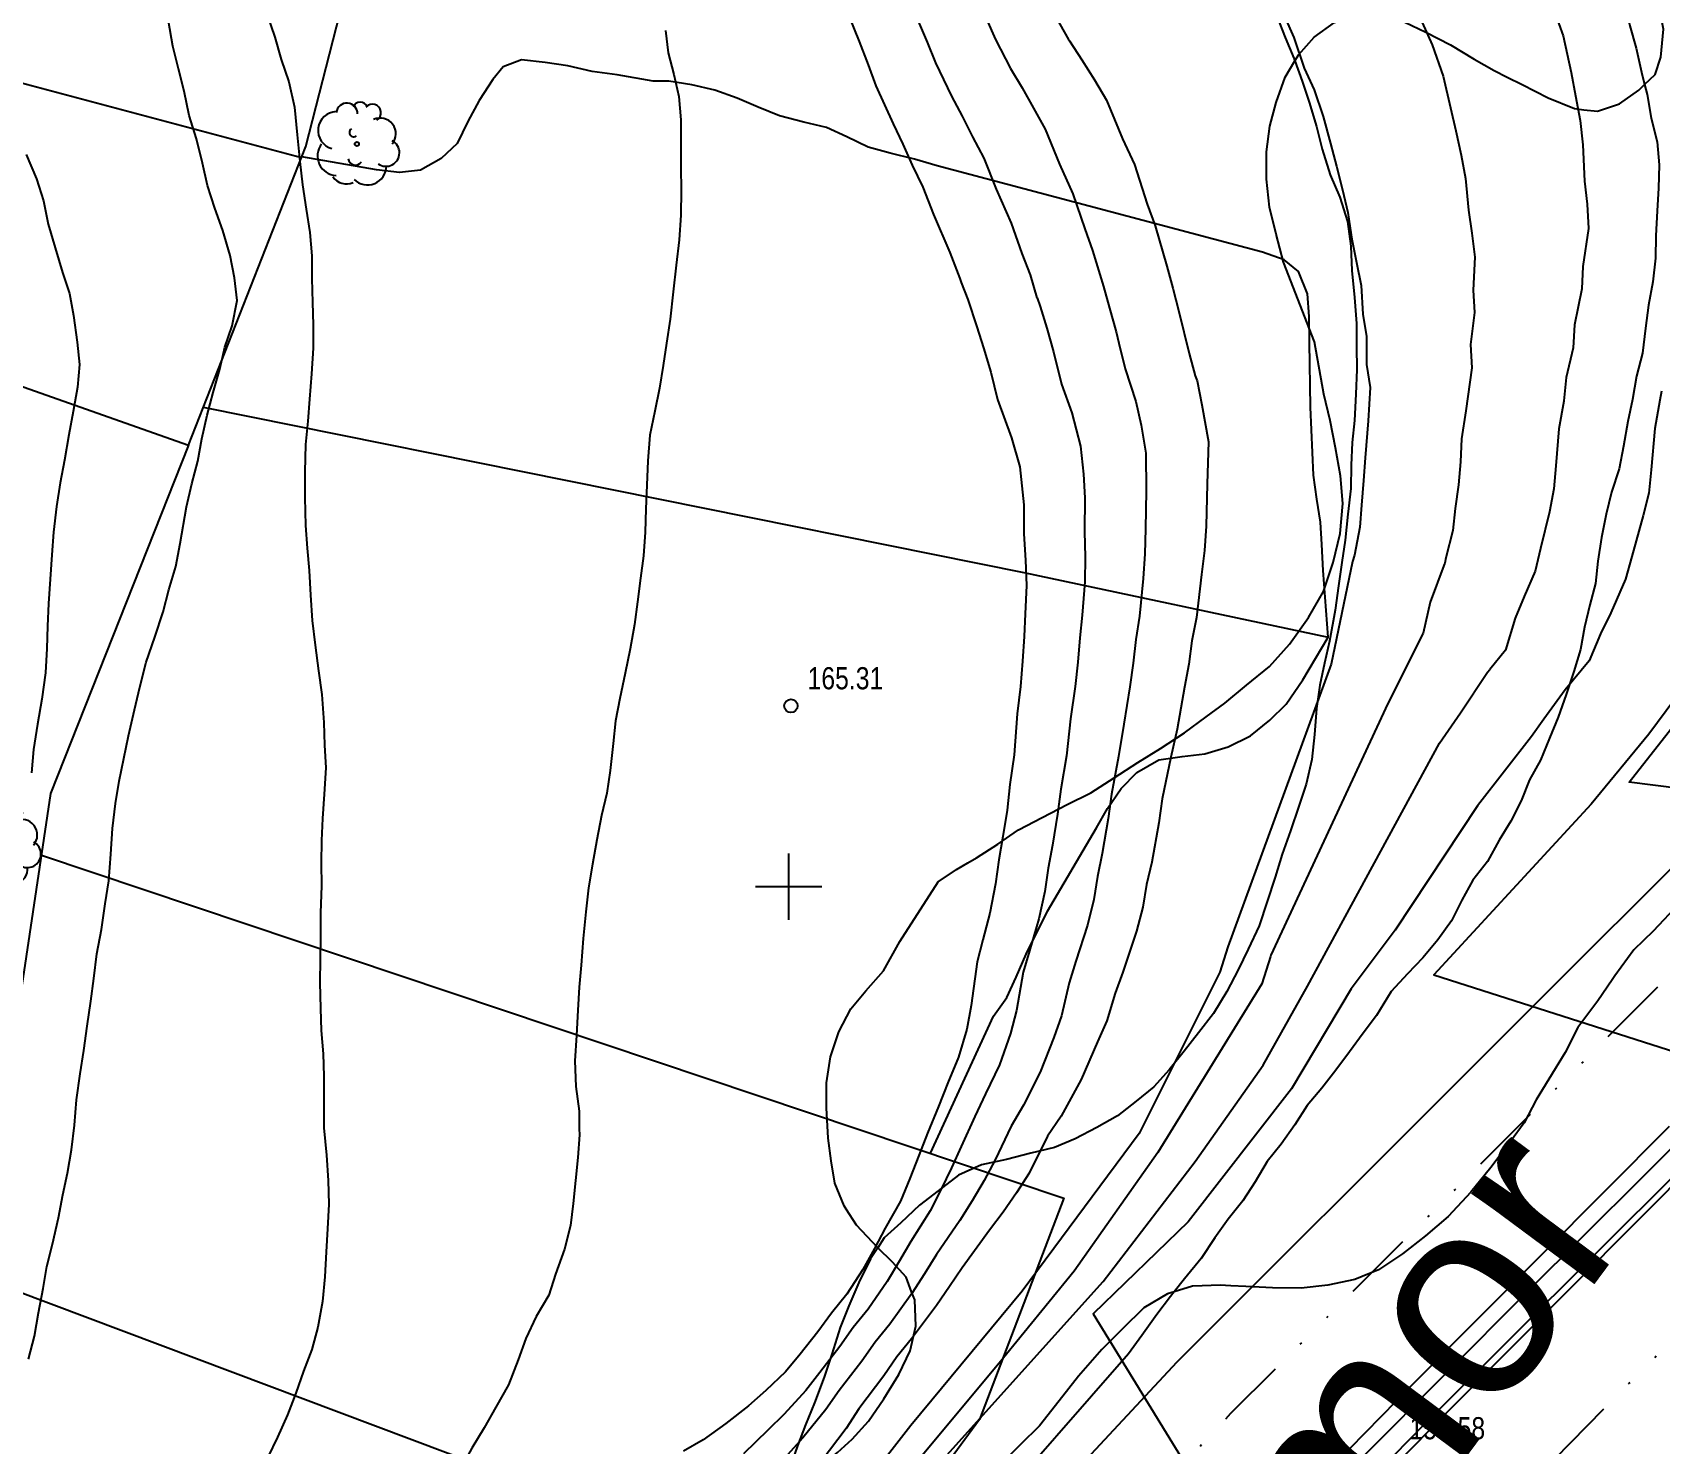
# Model space of a CAD drawing. Header units: metres. Extents: x 523256 to 524015, y 4669220 to 4669814.
# Drawn here: x 523665.9 to 523739.4, y 4669674.8 to 4669738.6 of the extents above; entities that cross this region are included whole.
import ezdxf

# ---------------------------------------------------------------- set-up
doc = ezdxf.new("R2010")
doc.units = ezdxf.units.M
doc.header["$MEASUREMENT"] = 0
doc.linetypes.add('MORSE_D', pattern=[31.75, 12.7, -6.35, 0, -6.35, 0, -6.35])
for name, color, linetype in [('031006 Cota terreno', 9, 'Continuous'), ('032011 Curva cada 1 m', 40, 'Continuous'), ('032015 Curva cada 5 m', 34, 'Continuous'), ('032022 Curva cada 1 m de baja fiabilidad', 40, 'Continuous'), ('032023 Curva cada 5 m de baja fiabilidad', 34, 'Continuous'), ('033006 Texto cota terreno', 9, 'Continuous'), ('052004 Porche Tejavana', 7, 'Continuous'), ('072001 Borde aglomerado u hormigon', 7, 'Continuous'), ('072004 Bordillo Acera', 1, 'Continuous'), ('082001 Valla Alambrada', 7, 'ALAMBRADA'), ('082002 Muro Tapia', 6, 'Continuous'), ('082004 Linde', 3, 'Continuous'), ('101001 Arbol', 3, 'Continuous'), ('102002 Zona arbolada', 3, 'MASA'), ('102006 Seto', 3, 'SETO'), ('192008 Linea blanca', 9, 'Continuous'), ('202001 Eje Calle', 254, 'MORSE_D'), ('992007 Cuadricula', 7, 'Continuous')]:
    doc.layers.add(name, color=color, linetype=linetype)
doc.styles.get("Standard").update_dxf_attribs({"font": 'arial.ttf'})
doc.linetypes.add('ALAMBRADA', pattern='A,3,[131,GEOGRAMA.SHX,S=0.5,R=0,X=0,Y=0],3', length=6)
doc.linetypes.add('MASA', pattern='A,0.0001,[130,GEOGRAMA.SHX,S=0.5,R=180,X=0,Y=0],-2.9', length=2.9001)
doc.linetypes.add('SETO', pattern='A,0,-1.2,1,[135,GEOGRAMA.SHX,S=0.4,R=0,X=0.5,Y=-0.5],1', length=3.2)

# ---------------------------------------------------------------- blocks, each defined once
blk = doc.blocks.new('COTAP')
at = {"color": 0}
blk.add_circle((0, 0), 0.3, dxfattribs=at)
blk = doc.blocks.new('ARBOL')
at = {"color": 0}
blk.add_circle((0, 0), 0.0939, dxfattribs=at)
for centre, radius, start, end in [((-0.448, 1.368), 0.48, 359.28777, 173.60777), ((0.156, 1.551), 0.336, 23.15651, 160.46651), ((0.701, 1.409), 0.384, 301.57804, 139.32804), ((-0.902, 0.61), 0.852, 92.28, 254.58), ((1.05, 0.46), 0.708, 319.85562, 114.76562), ((-0.146, 0.514), 0.192, 119.14, 310.56), ((1.31, -0.398), 0.612, 235.52754, 62.02753), ((-0.89, -0.542), 0.888, 142.64, 266.54), ((-0.062, -0.614), 0.336, 189.64, 323.88), ((0.478, -0.998), 0.852, 224.67, 0.24), ((-0.482, -1.082), 0.72, 213.78, 295.32)]:
    blk.add_arc(centre, radius, start, end, dxfattribs=at)

msp = doc.modelspace()

# ---------------------------------------------------------------- linework, layer by layer
at = {"layer": '032011 Curva cada 1 m'}
for points, elevation in [([(523706.91, 4669743.69), (523706.96, 4669743.59), (523707.53, 4669742.23), (523707.98, 4669741.25), (523708.47, 4669740.2), (523708.93, 4669739.17), (523709.34, 4669738.25), (523710.02, 4669736.94), (523710.54, 4669736.06), (523711.06, 4669735.14), (523711.58, 4669734.2), (523712.23, 4669732.62), (523712.83, 4669731.28), (523713.37, 4669729.7), (523713.72, 4669728.72), (523714.22, 4669727.1), (523714.49, 4669726.12), (523714.78, 4669725.05), (523714.9, 4669724.54)], 162), ([(523676.43, 4669739.4), (523676.8, 4669738.35), (523677.08, 4669737.35), (523677.43, 4669736.34), (523677.68, 4669735.19), (523677.8, 4669733.95), (523677.92, 4669732.74), (523678.04, 4669731.69), (523678.21, 4669730.58), (523678.38, 4669729.53), (523678.46, 4669728.48), (523678.47, 4669727.46), (523678.49, 4669726.38), (523678.53, 4669725.37), (523678.52, 4669724.31), (523678.45, 4669723.16), (523678.36, 4669722.01), (523678.28, 4669721.01), (523678.18, 4669719.96), (523678.14, 4669718.73), (523678.14, 4669717.57), (523678.17, 4669716.31), (523678.25, 4669715.28), (523678.34, 4669714.27), (523678.41, 4669713.16), (523678.48, 4669712.01), (523678.62, 4669710.9), (523678.76, 4669709.74), (523678.91, 4669708.67), (523679, 4669707.41), (523679.03, 4669706.39), (523679.09, 4669705.36), (523679.02, 4669704.18), (523678.94, 4669703.08), (523678.9, 4669702.08), (523678.89, 4669701.06), (523678.9, 4669700.03), (523678.86, 4669698.82), (523678.85, 4669697.73), (523678.84, 4669696.73), (523678.83, 4669695.68), (523678.85, 4669694.5), (523678.89, 4669693.5), (523678.97, 4669692.45), (523679.01, 4669691.45), (523679, 4669690.25), (523679, 4669689.11), (523679.12, 4669687.88), (523679.2, 4669686.73), (523679.23, 4669685.67), (523679.17, 4669684.55), (523679.11, 4669683.52), (523679.05, 4669682.39), (523678.95, 4669681.27), (523678.73, 4669680.11), (523678.46, 4669679.1), (523678.08, 4669678.12), (523677.74, 4669677.13), (523677.36, 4669676.16), (523676.92, 4669675.15), (523676.47, 4669674.24)], 167), ([(523702.73, 4669739.27), (523703.18, 4669738.16), (523703.58, 4669737.1), (523703.93, 4669736.16), (523704.71, 4669734.44), (523705.15, 4669733.52), (523705.57, 4669732.58), (523706.05, 4669731.58), (523706.54, 4669730.35), (523707.28, 4669728.63), (523707.72, 4669727.46), (523707.79, 4669727.27)], 164), ([(523711.22, 4669726.58), (523710.91, 4669727.62), (523710.54, 4669728.58), (523710.06, 4669729.95), (523709.38, 4669731.49), (523708.82, 4669732.89), (523708.32, 4669733.86), (523707.85, 4669734.79), (523707.37, 4669735.69), (523706.64, 4669737.2), (523706.26, 4669738.13), (523705.82, 4669739.18)], 163), ([(523694.43, 4669738.65), (523694.56, 4669737.65), (523694.81, 4669736.67), (523695.03, 4669735.67), (523695.12, 4669734.62), (523695.12, 4669733.62), (523695.13, 4669732.47), (523695.14, 4669731.44), (523695.13, 4669730.32), (523695.05, 4669729.21), (523694.91, 4669728.06), (523694.78, 4669726.85), (523694.64, 4669725.62), (523694.48, 4669724.53), (523694.33, 4669723.53), (523694.16, 4669722.51), (523693.95, 4669721.46), (523693.73, 4669720.38), (523693.63, 4669719.23), (523693.59, 4669718.13), (523693.54, 4669717.06), (523693.52, 4669716.01), (523693.44, 4669714.93), (523693.3, 4669713.93), (523693.17, 4669712.86), (523693.03, 4669711.83), (523692.84, 4669710.74), (523692.62, 4669709.64), (523692.37, 4669708.49), (523692.18, 4669707.49), (523692.07, 4669706.46), (523691.94, 4669705.24), (523691.78, 4669704.22), (523691.54, 4669703.22), (523691.34, 4669702.12), (523691.14, 4669701.02), (523690.95, 4669699.95), (523690.83, 4669698.86), (523690.72, 4669697.66), (523690.63, 4669696.46), (523690.54, 4669695.46), (523690.47, 4669694.43), (523690.41, 4669693.28), (523690.34, 4669692.13), (523690.39, 4669690.98), (523690.53, 4669689.87), (523690.54, 4669689.07)], 166), ([(523712.64, 4669738.25), (523712.68, 4669738.19), (523713.24, 4669737.33), (523713.81, 4669736.42), (523714.35, 4669735.51), (523715.07, 4669733.76), (523715.61, 4669732.6), (523716.19, 4669730.82), (523716.54, 4669729.83), (523717.08, 4669728.01), (523717.34, 4669727.02), (523717.61, 4669725.96), (523718.08, 4669724.07), (523718.36, 4669723.07)], 161), ([(523665.57, 4669733.05), (523666.03, 4669731.96), (523666.35, 4669730.97), (523666.56, 4669729.91), (523666.88, 4669728.84), (523667.21, 4669727.73), (523667.52, 4669726.78), (523667.7, 4669725.78), (523667.87, 4669724.58), (523667.97, 4669723.57), (523667.88, 4669722.55), (523667.68, 4669721.45), (523667.49, 4669720.4), (523667.29, 4669719.25), (523667.1, 4669718.23), (523666.93, 4669717.16), (523666.79, 4669716), (523666.72, 4669714.98), (523666.64, 4669713.88), (523666.57, 4669712.78), (523666.53, 4669711.76), (523666.5, 4669710.75), (523666.43, 4669709.65), (523666.27, 4669708.47), (523666.07, 4669707.34), (523665.9, 4669706.19), (523665.81, 4669705.14)], 168), ([(523762.16, 4669700.49), (523762.07, 4669701.39), (523761.62, 4669701.72), (523737.95, 4669704.72), (523744.99, 4669713.68), (523745.55, 4669714.65), (523746.16, 4669715.66), (523746.75, 4669716.61), (523747.3, 4669717.51), (523747.81, 4669718.41), (523748.29, 4669719.31), (523748.8, 4669720.18), (523749.34, 4669721.19), (523749.87, 4669722.14), (523750.12, 4669722.6)], 153), ([(523746.76, 4669722.09), (523746.44, 4669721.1), (523746.2, 4669719.95), (523746, 4669718.86), (523745.75, 4669717.86), (523745.28, 4669716.82), (523744.83, 4669715.88), (523744.4, 4669714.83), (523743.92, 4669713.94), (523743.36, 4669712.89), (523742.71, 4669711.98), (523742, 4669711.13), (523741.39, 4669710.3), (523740.7, 4669709.38), (523740.01, 4669708.47), (523738.84, 4669706.88), (523736.24, 4669703.72), (523729.13, 4669696.02), (523749.9, 4669689.38), (523750.28, 4669688.14), (523748.56, 4669684.42)], 154), ([(523735, 4669721.94), (523735, 4669721.92), (523734.77, 4669720.67), (523734.64, 4669719), (523734.55, 4669717.96), (523734.35, 4669716.92), (523733.95, 4669715.27), (523733.7, 4669714.25), (523733.21, 4669713.1), (523732.81, 4669712.12), (523732.36, 4669710.67), (523731.66, 4669709.81)], 157), ([(523739.33, 4669721.97), (523739.11, 4669720.69), (523738.95, 4669718.82), (523738.84, 4669717.77), (523738.59, 4669716.76), (523738.07, 4669714.9), (523737.78, 4669713.89), (523737.12, 4669712.37), (523736.66, 4669711.41), (523736.15, 4669710.2), (523735.06, 4669708.88), (523734.1, 4669707.56)], 156), ([(523729.68, 4669714.84), (523729.63, 4669714.6), (523729.59, 4669714.5)], 158), ([(523718.03, 4669684.87), (523713.75, 4669680.71), (523724.04, 4669663.93)], 156)]:
    msp.add_lwpolyline(points, dxfattribs=dict(at, elevation=elevation))
at = {"layer": '032015 Curva cada 5 m'}
for points, elevation in [([(523736.46849, 4669744.26038), (523736.56849, 4669743.94038), (523736.89849, 4669742.94038), (523737.19849, 4669741.90038), (523737.48849, 4669740.92038), (523737.72849, 4669739.92038), (523737.98849, 4669738.87038), (523738.26849, 4669737.85038), (523738.50849, 4669736.77038), (523738.64849, 4669736.21038)], 160), ([(523722.85849, 4669737.29038), (523722.82849, 4669737.40038), (523722.43849, 4669738.34038), (523722.05849, 4669739.30038)], 165), ([(523665.66849, 4669678.66038), (523665.93849, 4669679.71038), (523666.11849, 4669680.76038), (523666.32849, 4669681.86038), (523666.49849, 4669682.85038), (523666.74849, 4669683.86038), (523667.01849, 4669685.05038), (523667.21849, 4669686.08038), (523667.42849, 4669687.07038), (523667.60849, 4669688.12038), (523667.74849, 4669689.23038), (523667.83849, 4669690.38038), (523668.00849, 4669691.55038), (523668.16849, 4669692.60038), (523668.31849, 4669693.70038), (523668.48849, 4669694.83038), (523668.61849, 4669695.86038), (523668.74849, 4669696.96038), (523668.95849, 4669698.06038), (523669.12849, 4669699.23038), (523669.29849, 4669700.26038), (523669.38849, 4669701.46038), (523669.45849, 4669702.62038), (523669.59849, 4669703.75038), (523669.76849, 4669704.76038), (523669.97849, 4669705.78038), (523670.17849, 4669706.81038), (523670.45849, 4669707.99038), (523670.69849, 4669709.00038), (523670.97849, 4669710.13038), (523671.37849, 4669711.26038), (523671.74849, 4669712.41038), (523671.99849, 4669713.40038), (523672.32849, 4669714.45038), (523672.51849, 4669715.49038), (523672.79849, 4669717.15038), (523673.03849, 4669718.19038), (523673.31849, 4669719.21038), (523673.48849, 4669720.22038), (523673.73849, 4669721.29038), (523674.00849, 4669722.31038), (523674.30849, 4669723.36038), (523674.52849, 4669724.35038), (523674.86849, 4669725.32038), (523675.09849, 4669726.47038), (523674.97849, 4669727.49038), (523674.77849, 4669728.49038), (523674.43849, 4669729.63038), (523674.08849, 4669730.63038), (523673.75849, 4669731.65038), (523673.52849, 4669732.67038), (523673.25849, 4669733.76038), (523672.92849, 4669734.81038), (523672.69849, 4669735.92038), (523672.43849, 4669736.92038), (523672.18849, 4669737.94038), (523671.98849, 4669739.07038)], 170), ([(523704.01849, 4669683.70038), (523703.69849, 4669683.20038), (523703.15849, 4669682.13038), (523702.70849, 4669681.07038), (523702.32849, 4669680.09038), (523701.94849, 4669678.90038), (523701.59849, 4669677.85038), (523701.16849, 4669676.70038), (523700.75849, 4669675.70038), (523700.38849, 4669674.76038), (523700.00849, 4669673.62038), (523699.67849, 4669672.64038), (523699.49849, 4669672.25038)], 165), ([(523717.40849, 4669681.70038), (523717.23849, 4669681.49038), (523716.61849, 4669680.68038), (523715.93849, 4669679.73038), (523715.34849, 4669678.91038), (523708.75849, 4669671.39038), (523707.59849, 4669669.94038), (523704.01849, 4669665.48038)], 160)]:
    msp.add_lwpolyline(points, dxfattribs=dict(at, elevation=elevation))
at = {"layer": '032022 Curva cada 1 m de baja fiabilidad'}
for points, elevation in [([(523708.39, 4669748.94), (523708.6, 4669747.63), (523708.92, 4669746.36), (523709.16, 4669745.31), (523709.6, 4669744.36), (523710.13, 4669743.22), (523710.6, 4669742.24), (523711.11, 4669741.22), (523711.61, 4669740.2), (523712.05, 4669739.29), (523712.64, 4669738.25)], 161), ([(523722.05, 4669740.05), (523722.81, 4669738.33), (523723.27, 4669736.96), (523723.72, 4669735.97), (523724.14, 4669734.77), (523724.46, 4669733.55), (523724.74, 4669732.53), (523725.01, 4669731.46), (523725.25, 4669730.44), (523725.43, 4669729.23), (523725.64, 4669728.18), (523725.85, 4669727.14), (523725.93, 4669725.85), (523726.09, 4669724.84), (523726.09, 4669723.58), (523726.26, 4669722.53), (523726.17, 4669721.03), (523726.03, 4669719.36), (523725.96, 4669718.33), (523725.86, 4669717.23), (523725.79, 4669716.23), (523725.55, 4669714.96), (523725.46, 4669714.68), (523724.49, 4669710.05), (523719.83, 4669697.28), (523719.47, 4669696.14), (523715.83, 4669688.86), (523710.54, 4669681.74), (523705.51, 4669675.67), (523702.04, 4669671.2)], 159), ([(523734.39, 4669740.06), (523734.97, 4669738.42), (523735.33, 4669736.76), (523735.53, 4669735.7), (523735.74, 4669734.59), (523735.86, 4669733.49), (523735.94, 4669731.85), (523736.05, 4669730.81), (523736.12, 4669729.71), (523735.86, 4669728), (523735.82, 4669726.99), (523735.49, 4669725.37), (523735.43, 4669724.33), (523735.1, 4669722.98), (523735, 4669721.94)], 157), ([(523728.61, 4669739.02), (523729.05, 4669738.01), (523729.55, 4669736.59), (523729.89, 4669735.16), (523730.13, 4669734.12), (523730.37, 4669733.03), (523730.56, 4669731.97), (523730.69, 4669730.54), (523730.84, 4669729.5), (523730.98, 4669728.42), (523730.9, 4669726.93), (523730.96, 4669725.92), (523730.79, 4669724.48), (523730.85, 4669723.43), (523730.58, 4669721.48), (523730.38, 4669720.22), (523730.34, 4669719.18), (523730.25, 4669718.14), (523730.1, 4669717.07), (523729.99, 4669716.08), (523729.68, 4669714.84)], 158), ([(523707.79, 4669727.27), (523708.09, 4669726.51), (523708.49, 4669725.28), (523708.8, 4669724.32), (523709.12, 4669723.23), (523709.42, 4669721.99), (523710.06, 4669720.26), (523710.43, 4669718.96), (523710.61, 4669717.24), (523710.62, 4669715.93), (523710.69, 4669714.74), (523710.73, 4669713.59), (523710.67, 4669712.32), (523710.63, 4669711.29), (523710.56, 4669710.18), (523710.47, 4669709.04), (523710.31, 4669707.81), (523710.18, 4669705.95), (523709.99, 4669704.61), (523709.86, 4669703.46), (523709.67, 4669702.26), (523709.49, 4669701.21), (523709.34, 4669700.13), (523709.08, 4669698.81), (523708.76, 4669697.6), (523708.51, 4669696.61), (523708.24, 4669694.64), (523708.04, 4669693.56), (523707.66, 4669692.3), (523707.19, 4669691.14), (523706.76, 4669690.08), (523706.26, 4669688.87), (523705.88, 4669687.86), (523705.47, 4669686.82), (523705.04, 4669685.8), (523704.36, 4669684.58), (523703.87, 4669683.67), (523703.34, 4669682.72), (523702.62, 4669681.6), (523701.93, 4669680.74), (523701.31, 4669679.9), (523700.51, 4669678.9), (523699.85, 4669678.1), (523698.97, 4669677.25), (523698.18, 4669676.56), (523697.16, 4669675.76), (523696.13, 4669675.03), (523695.24, 4669674.52)], 164), ([(523711.22, 4669726.58), (523711.35, 4669726.19), (523711.65, 4669725.22), (523711.95, 4669724.14), (523712.31, 4669722.68), (523712.79, 4669721.39), (523713.17, 4669719.89), (523713.31, 4669718.63), (523713.37, 4669717.56), (523713.36, 4669716.04), (523713.39, 4669714.88), (523713.37, 4669713.76), (523713.25, 4669712.26), (523713.15, 4669711.23), (523713.06, 4669710.14), (523712.94, 4669709.03), (523712.72, 4669707.58), (523712.54, 4669705.91), (523712.28, 4669704.4), (523712.14, 4669703.27), (523711.91, 4669701.87), (523711.71, 4669700.84), (523711.56, 4669699.78), (523711.29, 4669698.54), (523710.87, 4669697.11), (523710.59, 4669696.14), (523710.28, 4669694.41), (523710.01, 4669693.37), (523709.51, 4669691.96), (523708.89, 4669690.64), (523708.4, 4669689.63), (523707.79, 4669688.27), (523707.35, 4669687.3), (523706.87, 4669686.31), (523706.38, 4669685.36), (523705.52, 4669683.98), (523705, 4669683.1), (523704.45, 4669682.18), (523703.59, 4669680.93), (523702.91, 4669680.09), (523702.31, 4669679.24), (523701.4, 4669678.07), (523700.77, 4669677.25), (523699.8, 4669676.18), (523699.06, 4669675.46), (523697.95, 4669674.39)], 163), ([(523714.9, 4669724.54), (523715.19, 4669723.38), (523715.67, 4669721.91), (523715.91, 4669720.83), (523716.13, 4669719.57), (523716.14, 4669717.87), (523716.11, 4669716.16), (523716.08, 4669715.03), (523716, 4669713.92), (523715.84, 4669712.21), (523715.68, 4669711.16), (523715.56, 4669710.09), (523715.4, 4669709.02), (523715.13, 4669707.34), (523714.89, 4669705.88), (523714.58, 4669704.18), (523714.43, 4669703.07), (523714.15, 4669701.49), (523713.94, 4669700.46), (523713.77, 4669699.42), (523713.49, 4669698.26), (523712.97, 4669696.63), (523712.66, 4669695.66), (523712.32, 4669694.17), (523711.97, 4669693.19), (523711.36, 4669691.63), (523710.6, 4669690.14), (523710.05, 4669689.19), (523709.32, 4669687.66), (523708.82, 4669686.73), (523708.28, 4669685.81), (523707.72, 4669684.93), (523706.67, 4669683.39), (523706.13, 4669682.52), (523705.56, 4669681.63), (523704.57, 4669680.25), (523703.9, 4669679.43), (523703.3, 4669678.57), (523702.28, 4669677.25), (523701.68, 4669676.39), (523700.63, 4669675.12), (523699.94, 4669674.35)], 162), ([(523718.36, 4669723.07), (523718.44, 4669722.84), (523718.65, 4669721.76), (523718.95, 4669720.08), (523718.9, 4669718.19), (523718.85, 4669716.27), (523718.78, 4669715.17), (523718.64, 4669714.09), (523718.42, 4669712.15), (523718.2, 4669711.1), (523718.06, 4669710.05), (523717.87, 4669709.01), (523717.54, 4669707.11), (523717.25, 4669705.84), (523716.87, 4669703.97), (523716.71, 4669702.88), (523716.39, 4669701.1), (523716.16, 4669700.09), (523715.99, 4669699.07), (523715.7, 4669697.99), (523715.08, 4669696.14), (523714.74, 4669695.19), (523714.36, 4669693.94), (523713.94, 4669693), (523713.21, 4669691.29), (523712.3, 4669689.64), (523711.69, 4669688.74), (523710.85, 4669687.06), (523710.29, 4669686.17), (523709.68, 4669685.3), (523709.06, 4669684.49), (523707.83, 4669682.79), (523707.26, 4669681.95), (523706.67, 4669681.09), (523705.54, 4669679.58), (523704.88, 4669678.78), (523704.3, 4669677.91), (523703.17, 4669676.42), (523702.6, 4669675.54), (523701.46, 4669674.05)], 161), ([(523739.41, 4669722.37), (523739.33, 4669721.97)], 156), ([(523729.59, 4669714.5), (523728.97, 4669712.84), (523728.65, 4669711.45), (523727.06, 4669708.27), (523721.77, 4669696.91), (523721.76, 4669696.84), (523721.37, 4669695.62), (523716.67, 4669688), (523712.89, 4669682.64), (523709.5, 4669678.49), (523702.41, 4669669.98)], 158), ([(523704.16, 4669671.02), (523714.2, 4669682.17), (523718.36, 4669687.59), (523721.42, 4669691.94), (523723.42, 4669695.51), (523729.39, 4669706.48), (523730.34, 4669707.85), (523731.55, 4669709.68), (523731.66, 4669709.81)], 157), ([(523734.1, 4669707.56), (523733.54, 4669706.78), (523731.11, 4669703.65), (523727.38, 4669698.04), (523725.4, 4669695.38), (523722.71, 4669690.87), (523718.03, 4669684.87)], 156), ([(523690.54, 4669689.07), (523690.55, 4669688.79), (523690.48, 4669687.77), (523690.37, 4669686.74), (523690.26, 4669685.7), (523690.14, 4669684.7), (523689.87, 4669683.63), (523689.47, 4669682.51), (523689.17, 4669681.56), (523688.6, 4669680.6), (523688.12, 4669679.6), (523687.78, 4669678.63), (523687.34, 4669677.51), (523686.78, 4669676.5), (523686.25, 4669675.56), (523685.69, 4669674.65), (523685.17, 4669673.71), (523685.04, 4669673.44)], 166)]:
    msp.add_lwpolyline(points, dxfattribs=dict(at, elevation=elevation))
at = {"layer": '032023 Curva cada 5 m de baja fiabilidad'}
for points, elevation in [([(523722.85849, 4669737.29038), (523723.17849, 4669736.37038), (523723.50849, 4669735.42038), (523723.83849, 4669734.32038), (523724.08849, 4669733.29038), (523724.44849, 4669732.13038), (523724.88849, 4669731.13038), (523725.23849, 4669730.03038), (523725.38849, 4669728.92038), (523725.42849, 4669727.82038), (523725.54849, 4669726.60038), (523725.63849, 4669725.42038), (523725.63849, 4669724.38038), (523725.64849, 4669723.35038), (523725.60849, 4669722.23038), (523725.54849, 4669721.05038), (523725.44849, 4669720.05038), (523725.39849, 4669719.03038), (523725.37849, 4669717.98038), (523725.24849, 4669716.82038), (523725.12849, 4669715.65038), (523724.97849, 4669714.64038), (523724.81849, 4669713.58038), (523724.66849, 4669712.49038), (523724.41849, 4669711.09038), (523724.19849, 4669710.09038), (523723.98849, 4669709.09038), (523723.83849, 4669708.04038), (523723.74849, 4669706.87038), (523723.62849, 4669705.74038), (523723.35849, 4669704.63038), (523723.03849, 4669703.64038), (523722.65849, 4669702.52038), (523722.27849, 4669701.47038), (523721.95849, 4669700.43038), (523721.60849, 4669699.33038), (523721.24849, 4669698.23038), (523720.74849, 4669697.18038), (523720.28849, 4669696.24038), (523719.77849, 4669695.27038), (523719.18849, 4669694.28038), (523718.49849, 4669693.40038), (523717.85849, 4669692.57038), (523717.17849, 4669691.73038), (523716.48849, 4669690.96038), (523715.68849, 4669690.31038), (523714.84849, 4669689.66038), (523713.91849, 4669689.12038), (523712.93849, 4669688.62038), (523711.99849, 4669688.22038), (523710.93849, 4669687.97038), (523709.83849, 4669687.68038), (523708.69849, 4669687.44038), (523707.66849, 4669686.98038), (523706.74849, 4669686.27038), (523705.89849, 4669685.62038), (523705.05849, 4669684.82038), (523704.30849, 4669684.14038), (523704.01849, 4669683.70038)], 165), ([(523738.64849, 4669736.21038), (523738.76849, 4669735.77038), (523738.93849, 4669734.69038), (523739.21849, 4669733.63038), (523739.30849, 4669732.59038), (523739.27849, 4669731.54038), (523739.21849, 4669730.51038), (523739.15849, 4669729.39038), (523739.13849, 4669728.38038), (523739.01849, 4669727.31038), (523738.82849, 4669726.26038), (523738.68849, 4669725.21038), (523738.54849, 4669724.09038), (523738.27849, 4669723.04038), (523738.10849, 4669722.00038), (523737.88849, 4669721.00038), (523737.69849, 4669719.89038), (523737.49849, 4669718.87038), (523737.14849, 4669717.81038), (523736.90849, 4669716.81038), (523736.70849, 4669715.76038), (523736.53849, 4669714.69038), (523736.42849, 4669713.69038), (523736.17849, 4669712.72038), (523735.92849, 4669711.72038), (523735.75849, 4669710.71038), (523735.45849, 4669709.71038), (523735.10849, 4669708.67038), (523734.73849, 4669707.65038), (523734.35849, 4669706.71038), (523733.94849, 4669705.71038), (523733.44849, 4669704.82038), (523733.06849, 4669703.88038), (523732.60849, 4669702.96038), (523732.08849, 4669702.10038), (523731.54849, 4669701.14038), (523730.88849, 4669700.30038), (523730.39849, 4669699.39038), (523729.92849, 4669698.46038), (523729.30849, 4669697.60038), (523728.63849, 4669696.79038), (523727.94849, 4669696.06038), (523727.20849, 4669695.26038), (523726.53849, 4669694.19038), (523725.93849, 4669693.38038), (523725.32849, 4669692.54038), (523724.70849, 4669691.71038), (523724.06849, 4669690.90038), (523723.40849, 4669690.12038), (523722.84849, 4669689.24038), (523722.23849, 4669688.38038), (523721.59849, 4669687.59038), (523721.05849, 4669686.68038), (523720.50849, 4669685.82038), (523719.83849, 4669684.99038), (523719.24849, 4669684.15038), (523718.61849, 4669683.21038), (523717.87849, 4669682.30038), (523717.40849, 4669681.70038)], 160)]:
    msp.add_lwpolyline(points, dxfattribs=dict(at, elevation=elevation))
at = {"layer": '072001 Borde aglomerado u hormigon', "flags": 128}
msp.add_lwpolyline([(523627.59849, 4669515.51038), (523628.41849, 4669519.94038), (523632.56849, 4669536.49038), (523638.03849, 4669554.53038), (523643.59849, 4669569.63038), (523648.39849, 4669580.43038), (523653.87849, 4669592.32038), (523660.16849, 4669604.38038), (523666.84849, 4669615.47038), (523675.21849, 4669628.19038), (523682.37849, 4669638.33038), (523692.31849, 4669650.80038), (523700.79849, 4669660.58038), (523717.53849, 4669678.55038), (523757.14849, 4669718.09038), (523766.69849, 4669728.91038), (523773.10849, 4669736.94038), (523778.90849, 4669745.44038), (523784.67849, 4669754.90038), (523790.93849, 4669768.52038), (523794.89849, 4669779.38038), (523797.49849, 4669789.22038), (523799.04849, 4669796.74038), (523799.10185, 4669797.00038)], dxfattribs=at)
at = {"layer": '072004 Bordillo Acera', "flags": 128}
for points in [[(523642.18849, 4669538.37038), (523642.27849, 4669538.71038), (523645.95849, 4669550.47038), (523650.13849, 4669562.20038), (523655.17849, 4669574.16038), (523659.87849, 4669584.56038), (523666.27849, 4669596.98038), (523670.62849, 4669604.65038), (523678.78849, 4669617.96038), (523684.50849, 4669626.24038), (523690.60849, 4669634.70038), (523699.17849, 4669645.43038), (523707.16849, 4669654.59038), (523714.13849, 4669662.13038), (523722.27849, 4669670.60038), (523733.34849, 4669681.71038), (523761.88849, 4669710.08038)], [(523759.60849, 4669706.51038), (523728.69849, 4669675.71038), (523719.71849, 4669666.56038), (523703.48849, 4669648.85038), (523695.50849, 4669639.17038), (523687.84849, 4669629.31038), (523681.09849, 4669619.71038), (523673.78849, 4669607.94038), (523667.37849, 4669596.86038), (523661.48849, 4669585.61038), (523656.09849, 4669574.07038), (523651.59849, 4669563.30038), (523647.16849, 4669550.99038), (523643.88849, 4669540.53038), (523643.25849, 4669538.22038), (523642.48849, 4669535.40038), (523642.10849, 4669534.10038), (523640.00849, 4669525.90038), (523638.19849, 4669518.12038), (523636.66849, 4669510.22038)]]:
    msp.add_lwpolyline(points, dxfattribs=at)
at = {"layer": '082001 Valla Alambrada', "flags": 128}
for points in [[(523673.55849, 4669721.64038), (523710.61849, 4669714.19038), (523724.35849, 4669711.27038)], [(523666.24849, 4669701.42038), (523712.42849, 4669685.93038), (523708.61849, 4669675.95038), (523703.35849, 4669668.78038), (523695.15849, 4669659.47038), (523694.13574, 4669658.34157)]]:
    msp.add_lwpolyline(points, dxfattribs=at)
at = {"layer": '082002 Muro Tapia', "flags": 128}
msp.add_lwpolyline([(523672.88849, 4669719.93038), (523678.19849, 4669733.42038), (523681.10849, 4669744.83038), (523680.13849, 4669746.45038)], dxfattribs=at)
at = {"layer": '082004 Linde', "flags": 128}
for points in [[(523662.39734, 4669737.07639), (523677.99849, 4669732.92038)], [(523706.40849, 4669687.96038), (523709.24849, 4669694.15038), (523709.84849, 4669694.99038), (523710.26849, 4669695.92038), (523710.72849, 4669696.95038), (523711.68849, 4669698.90038), (523713.89849, 4669702.66038), (523714.38849, 4669703.53038), (523715.01849, 4669704.43038), (523715.71849, 4669705.16038), (523716.71849, 4669705.73038), (523717.76849, 4669705.87038), (523718.78849, 4669706.00038), (523719.84849, 4669706.31038), (523720.84849, 4669706.81038), (523721.71849, 4669707.51038), (523722.46849, 4669708.24038), (523723.20849, 4669709.34038), (523724.35849, 4669711.27038), (523724.12849, 4669714.27038), (523724.07849, 4669715.45038), (523724.00849, 4669716.45038), (523723.84849, 4669717.49038), (523723.69849, 4669718.58038), (523723.56849, 4669721.64038), (523723.51849, 4669724.56038), (523723.49849, 4669725.74038), (523723.42849, 4669726.76038), (523723.01849, 4669727.77038), (523722.36849, 4669728.30038), (523721.38849, 4669728.65038), (523706.69849, 4669732.55038), (523705.67849, 4669732.85038), (523704.57849, 4669733.11038), (523703.58849, 4669733.39038), (523702.61849, 4669733.85038), (523701.69849, 4669734.27038), (523700.68849, 4669734.52038), (523699.57849, 4669734.80038), (523698.61849, 4669735.19038), (523697.66849, 4669735.60038), (523696.65849, 4669735.96038), (523695.62849, 4669736.20038), (523694.57849, 4669736.36038), (523693.87849, 4669736.37038), (523692.25849, 4669736.65038), (523691.11849, 4669736.80038), (523690.01849, 4669737.06038), (523688.99849, 4669737.21038), (523687.92849, 4669737.33038), (523687.10849, 4669737.01038), (523686.63849, 4669736.44038), (523686.01849, 4669735.50038), (523685.50849, 4669734.54038), (523685.02849, 4669733.55038), (523684.30849, 4669732.88038), (523683.36849, 4669732.35038), (523682.41849, 4669732.24038), (523681.38849, 4669732.37038), (523678.01849, 4669732.95038)], [(523701.65849, 4669667.44038), (523697.48849, 4669669.23038), (523689.53849, 4669672.55038), (523663.38849, 4669682.38038)]]:
    msp.add_lwpolyline(points, dxfattribs=at)
at = {"layer": '102002 Zona arbolada', "flags": 128}
msp.add_lwpolyline([(523773.48849, 4669754.65038), (523776.08849, 4669752.15038), (523776.18849, 4669752.02038), (523776.90849, 4669751.18038), (523777.52849, 4669750.19038), (523778.04849, 4669749.03038), (523778.11849, 4669748.76038), (523778.37849, 4669747.90038), (523778.57849, 4669746.67038), (523778.61849, 4669745.48038), (523778.59849, 4669744.41038), (523778.53849, 4669743.15038), (523778.25849, 4669741.95038), (523777.38849, 4669740.30038), (523777.13849, 4669739.81038), (523776.52849, 4669738.97038), (523775.69849, 4669737.80038), (523774.82849, 4669736.89038), (523773.72849, 4669736.14038), (523772.53849, 4669735.58038), (523771.18849, 4669735.22038), (523770.36849, 4669734.98038), (523770.02849, 4669734.89038), (523768.89849, 4669734.72038), (523767.66849, 4669734.60038), (523767.43849, 4669734.58038), (523766.21849, 4669734.41038), (523765.01849, 4669734.21038), (523764.30849, 4669734.09038), (523763.82849, 4669734.04038), (523762.56849, 4669733.97038), (523761.33849, 4669733.93038), (523761.20849, 4669733.92038), (523760.10849, 4669733.86038), (523758.71849, 4669733.85038), (523757.39849, 4669733.91038), (523756.87849, 4669733.97038), (523756.13849, 4669734.06038), (523755.03849, 4669734.18038), (523753.74849, 4669734.18038), (523752.54849, 4669733.94038), (523751.61849, 4669733.42038), (523750.68849, 4669732.51038), (523749.71849, 4669731.44038), (523748.95849, 4669730.20038), (523748.14849, 4669729.10038), (523747.57849, 4669727.84038), (523747.22849, 4669726.84038), (523747.16849, 4669726.64038), (523747.13849, 4669726.50038), (523746.94849, 4669725.51038), (523746.98849, 4669724.38038), (523747.50849, 4669723.35038), (523748.31849, 4669722.48038), (523749.20849, 4669721.81038), (523749.39849, 4669721.68038), (523750.29849, 4669720.91038), (523751.24849, 4669720.01038), (523751.64849, 4669719.56038), (523752.08849, 4669719.08038), (523752.77849, 4669718.11038), (523753.45849, 4669716.82038), (523753.47849, 4669716.75038), (523753.78849, 4669715.72038), (523753.82849, 4669715.60038), (523753.86849, 4669714.34038), (523753.44849, 4669713.30038), (523752.90849, 4669712.56038), (523752.58849, 4669712.13038), (523751.71849, 4669710.96038), (523750.69849, 4669709.86038), (523749.95849, 4669709.18038), (523749.27849, 4669708.40038), (523748.47849, 4669707.55038), (523747.76849, 4669706.80038), (523746.96849, 4669706.06038), (523746.03849, 4669705.15038), (523745.41849, 4669704.60038), (523744.94849, 4669704.17038), (523743.91849, 4669703.06038), (523742.79849, 4669701.96038), (523741.63849, 4669700.79038), (523740.89849, 4669700.01038), (523740.22849, 4669699.26038), (523739.03849, 4669697.99038), (523738.16849, 4669697.15038), (523737.30849, 4669695.98038), (523737.18849, 4669695.80038), (523736.53849, 4669694.84038), (523735.63849, 4669693.64038), (523735.06849, 4669692.51038), (523734.32849, 4669691.31038), (523733.74849, 4669690.37038), (523733.20849, 4669689.33038), (523732.59849, 4669688.49038), (523731.69849, 4669687.32038), (523731.44849, 4669687.01038), (523730.80849, 4669686.21038), (523729.77849, 4669685.11038), (523728.74849, 4669684.23038), (523727.71849, 4669683.42038), (523726.62849, 4669682.70038), (523725.55849, 4669682.27038), (523724.33849, 4669682.01038), (523723.13849, 4669681.87038), (523721.84849, 4669681.89038), (523720.64849, 4669681.95038), (523719.95849, 4669681.98038), (523719.48849, 4669682.01038), (523718.66849, 4669681.98038), (523718.22849, 4669681.97038), (523717.40849, 4669681.70038), (523717.09849, 4669681.61038), (523716.03849, 4669680.99038), (523715.07849, 4669680.04038), (523714.13849, 4669679.10038), (523713.08849, 4669677.90038), (523712.21849, 4669676.79038), (523711.31849, 4669675.66038), (523710.45849, 4669674.81038), (523709.48849, 4669673.84038), (523708.55849, 4669672.73038), (523707.75849, 4669671.66038), (523707.05849, 4669670.37038), (523706.09849, 4669669.13038), (523705.32849, 4669667.90038), (523704.68849, 4669666.76038), (523704.07849, 4669665.63038), (523704.01849, 4669665.48038), (523703.59849, 4669664.37038), (523703.41849, 4669663.01038), (523703.45849, 4669661.65038), (523703.59849, 4669660.23038), (523703.63849, 4669658.78038), (523703.54849, 4669657.39038), (523703.16849, 4669656.12038), (523702.49849, 4669654.99038), (523701.62849, 4669654.01038), (523700.76849, 4669653.04038), (523699.69849, 4669652.26038), (523698.63849, 4669651.60038), (523697.96849, 4669651.33038), (523697.57849, 4669651.18038), (523696.41849, 4669650.91038), (523695.28849, 4669650.74038), (523694.08849, 4669650.48038), (523692.99849, 4669650.18038), (523691.79849, 4669649.72038), (523690.65849, 4669649.01038), (523690.54849, 4669648.94038), (523689.67849, 4669648.42038), (523689.53849, 4669648.31038), (523688.51849, 4669647.50038), (523687.60849, 4669646.71038), (523687.42849, 4669646.56038), (523686.49849, 4669645.49038), (523685.52849, 4669644.38038), (523684.92849, 4669643.51038), (523684.11849, 4669642.57038), (523683.44849, 4669641.66038), (523682.67849, 4669640.68038), (523682.22849, 4669639.78038), (523681.49849, 4669638.51038), (523680.66849, 4669637.25038), (523679.92849, 4669636.08038), (523679.63849, 4669635.41038), (523679.38849, 4669634.81038), (523678.77849, 4669634.00038), (523678.63849, 4669633.79038), (523678.07849, 4669632.96038), (523677.75849, 4669632.38038), (523677.33849, 4669631.60038), (523676.82849, 4669630.73038), (523676.39849, 4669630.19038), (523675.92849, 4669629.59038), (523675.35849, 4669628.75038), (523674.61849, 4669627.87038), (523673.77849, 4669626.73038), (523673.01849, 4669625.44038), (523672.37849, 4669624.63038), (523671.82849, 4669623.75038), (523671.34849, 4669622.68038), (523670.83849, 4669621.68038), (523670.13849, 4669620.28038), (523669.36849, 4669619.02038), (523668.66849, 4669617.82038), (523668.18849, 4669616.75038), (523667.67849, 4669615.84038), (523667.19849, 4669614.80038), (523666.52849, 4669613.38038), (523666.21849, 4669612.48038), (523666.17849, 4669612.37038), (523665.60849, 4669611.47038), (523664.96849, 4669610.40038), (523664.25849, 4669609.03038), (523663.52849, 4669607.61038), (523662.85849, 4669606.21038), (523662.47849, 4669604.89038), (523661.86849, 4669603.53038), (523661.48849, 4669602.55038), (523660.97849, 4669601.39038), (523660.17849, 4669599.96038), (523659.44849, 4669598.63038), (523658.73849, 4669597.50038), (523658.19849, 4669596.65038), (523657.68849, 4669595.75038), (523657.13849, 4669594.77038), (523656.69849, 4669593.83038), (523656.11849, 4669592.83038), (523655.60849, 4669591.79038), (523655.42849, 4669591.49038), (523654.83849, 4669590.46038), (523654.42849, 4669589.52038), (523653.68849, 4669588.29038), (523652.95849, 4669587.06038), (523652.12849, 4669585.92038), (523651.48849, 4669585.08038), (523650.83849, 4669584.07038), (523650.42849, 4669583.10038), (523649.65849, 4669581.71038), (523649.14849, 4669580.83038), (523648.37849, 4669579.69038), (523647.44849, 4669578.56038), (523647.12849, 4669578.15038), (523646.55849, 4669577.42038), (523645.90849, 4669576.61038), (523644.94849, 4669575.41038), (523644.33849, 4669574.60038), (523643.76849, 4669573.75038), (523643.47849, 4669573.30038), (523643.15849, 4669572.81038), (523642.41849, 4669571.97038), (523640.85849, 4669569.02038), (523640.30849, 4669568.08038), (523639.79849, 4669567.14038), (523639.41849, 4669566.20038), (523638.80849, 4669565.77038), (523637.99849, 4669565.09038), (523637.13849, 4669564.44038), (523636.55849, 4669563.56038), (523636.14849, 4669563.29038), (523635.81849, 4669563.07038), (523634.71849, 4669562.74038), (523633.68849, 4669562.74038), (523632.68849, 4669562.67038), (523631.58849, 4669562.50038), (523630.48849, 4669562.36038), (523629.84849, 4669561.91038), (523629.39849, 4669561.16038), (523628.78849, 4669560.06038), (523628.24849, 4669559.09038), (523627.70849, 4669558.02038), (523627.28849, 4669557.04038), (523626.87849, 4669556.04038), (523626.29849, 4669555.03038), (523625.68849, 4669554.22038), (523625.04849, 4669553.38038), (523624.40849, 4669552.57038), (523623.50849, 4669551.79038), (523622.61849, 4669551.38038), (523622.50849, 4669551.33038), (523621.50849, 4669550.84038), (523620.83849, 4669550.09038), (523620.16849, 4669549.31038), (523619.42849, 4669548.47038), (523618.68849, 4669547.72038), (523618.01849, 4669546.97038), (523617.27849, 4669546.09038), (523616.60849, 4669545.06038), (523616.35849, 4669543.86038), (523616.58849, 4669542.99038), (523617.13849, 4669542.28038), (523617.31849, 4669542.13038), (523618.10849, 4669541.54038), (523619.01849, 4669541.10038), (523620.08849, 4669541.13038), (523620.46849, 4669541.49038), (523621.07849, 4669542.30038), (523621.87849, 4669543.50038), (523622.45849, 4669544.38038), (523623.28849, 4669545.35038), (523624.12849, 4669546.04038), (523624.89849, 4669546.11038), (523625.44849, 4669545.87038), (523625.64849, 4669545.79038), (523626.68849, 4669545.05038), (523627.52849, 4669544.51038), (523628.46849, 4669543.71038), (523629.24849, 4669542.94038), (523629.73849, 4669542.00038), (523630.13849, 4669540.65038), (523630.10849, 4669539.45038), (523629.82849, 4669538.32038), (523629.47849, 4669537.19038), (523629.09849, 4669535.99038), (523628.81849, 4669534.73038), (523628.59849, 4669533.33038), (523628.34849, 4669531.88038), (523628.19849, 4669530.42038), (523627.94849, 4669529.16038), (523627.53849, 4669528.00038), (523626.76849, 4669526.99038), (523625.82849, 4669526.05038), (523624.89849, 4669525.49038), (523624.43849, 4669525.37038), (523623.89849, 4669525.23038), (523622.73849, 4669525.38038), (523621.85849, 4669525.93038), (523620.84849, 4669526.79038), (523619.80849, 4669527.72038), (523618.83849, 4669528.75038), (523617.89849, 4669529.68038), (523617.07849, 4669530.84038), (523616.29849, 4669532.00038), (523615.57849, 4669533.25038), (523614.79849, 4669534.41038), (523614.76849, 4669534.43038), (523613.88849, 4669535.41038), (523613.03849, 4669536.57038), (523612.18849, 4669537.63038), (523611.34849, 4669538.53038), (523610.39849, 4669539.46038), (523609.45849, 4669540.20038), (523608.64849, 4669540.84038), (523607.70849, 4669541.32038), (523607.53849, 4669541.42038), (523606.79849, 4669541.89038), (523605.69849, 4669542.50038), (523604.65849, 4669543.11038), (523603.55849, 4669543.72038), (523602.58849, 4669544.32038), (523601.67849, 4669545.09038), (523600.98849, 4669546.09038), (523600.43849, 4669547.12038), (523599.84849, 4669548.18038), (523599.29849, 4669549.05038), (523598.60849, 4669550.02038), (523598.23849, 4669550.65038), (523598.08849, 4669550.89038), (523597.30849, 4669551.75038), (523596.39849, 4669552.56038), (523595.61849, 4669553.39038), (523595.08849, 4669554.33038), (523595.01849, 4669554.54038), (523594.75849, 4669555.39038), (523594.49849, 4669556.39038), (523594.16849, 4669557.36038), (523593.74849, 4669558.36038), (523593.31849, 4669559.29038), (523593.23849, 4669559.47038), (523592.95849, 4669560.23038), (523592.46849, 4669561.48038), (523591.77849, 4669562.67038), (523591.09849, 4669563.48038), (523590.37849, 4669564.41038), (523589.52849, 4669565.57038), (523589.34849, 4669565.87038), (523588.97849, 4669566.54038), (523588.41849, 4669567.44038), (523587.92849, 4669568.40038), (523587.66849, 4669569.47038), (523587.81849, 4669570.79038), (523588.22849, 4669571.73038), (523588.80849, 4669572.61038), (523589.67849, 4669573.49038), (523590.57849, 4669574.14038), (523591.70849, 4669574.44038), (523592.83849, 4669574.48038), (523594.06849, 4669574.35038), (523595.35849, 4669574.20038), (523596.55849, 4669573.98038), (523597.84849, 4669573.67038), (523598.25849, 4669573.53038), (523598.85849, 4669573.35038), (523600.30849, 4669572.94038), (523600.66849, 4669572.78038), (523601.66849, 4669572.36038), (523602.96849, 4669571.82038), (523604.22849, 4669571.28038), (523604.63849, 4669571.13038), (523605.52849, 4669570.84038), (523606.72849, 4669570.36038), (523607.85849, 4669569.98038), (523609.31849, 4669569.54038), (523610.76849, 4669569.16038), (523612.09849, 4669568.71038), (523612.83849, 4669568.31038), (523613.06849, 4669568.20038), (523614.05849, 4669567.76038), (523614.16849, 4669567.72038), (523615.14849, 4669567.41038), (523616.14849, 4669567.32038), (523617.33849, 4669567.55038), (523618.52849, 4669567.98038), (523619.75849, 4669568.53038), (523620.78849, 4669569.12038), (523621.71849, 4669569.77038), (523622.71849, 4669570.55038), (523623.38849, 4669571.33038), (523623.96849, 4669572.27038), (523624.47849, 4669573.15038), (523625.37849, 4669574.09038), (523626.30849, 4669574.84038), (523627.20849, 4669575.46038), (523628.10849, 4669576.11038), (523629.26849, 4669576.86038), (523630.42849, 4669577.77038), (523631.61849, 4669578.59038), (523632.74849, 4669579.40038), (523633.83849, 4669580.54038), (523634.82849, 4669581.78038), (523635.78849, 4669583.01038), (523636.33849, 4669583.85038), (523636.84849, 4669584.83038), (523637.01849, 4669585.18038), (523637.51849, 4669586.19038), (523638.21849, 4669587.58038), (523638.98849, 4669588.94038), (523639.71849, 4669590.37038), (523640.48849, 4669591.73038), (523641.25849, 4669593.09038), (523641.79849, 4669594.07038), (523642.43849, 4669595.36038), (523643.16849, 4669596.63038), (523643.83849, 4669598.05038), (523644.41849, 4669599.41038), (523644.95849, 4669600.61038), (523645.36849, 4669601.65038), (523645.94849, 4669603.04038), (523646.47849, 4669604.13038), (523646.58849, 4669604.34038), (523647.09849, 4669605.47038), (523647.79849, 4669606.48038), (523650.18849, 4669611.11038), (523650.69849, 4669612.25038), (523651.33849, 4669613.61038), (523652.00849, 4669614.84038), (523652.55849, 4669616.14038), (523652.93849, 4669617.11038), (523653.50849, 4669618.44038), (523654.07849, 4669619.89038), (523654.45849, 4669620.90038), (523654.93849, 4669622.00038), (523655.28849, 4669623.13038), (523655.73849, 4669624.39038), (523656.14849, 4669625.59038), (523656.55849, 4669626.73038), (523657.06849, 4669628.05038), (523657.48849, 4669628.99038), (523658.02849, 4669630.00038), (523658.19849, 4669630.25038), (523658.79849, 4669631.13038), (523659.78849, 4669632.14038), (523660.65849, 4669633.08038), (523661.68849, 4669633.93038), (523662.55849, 4669634.65038), (523663.51849, 4669635.40038), (523664.44849, 4669635.95038), (523666.05849, 4669636.90038), (523669.27849, 4669639.79038), (523669.37849, 4669639.87038), (523670.26849, 4669640.64038), (523671.32849, 4669641.65038), (523672.03849, 4669642.81038), (523672.25849, 4669643.16038), (523672.80849, 4669644.02038), (523673.47849, 4669645.21038), (523674.24849, 4669646.35038), (523674.97849, 4669647.45038), (523675.80849, 4669648.69038), (523676.02849, 4669649.02038), (523676.64849, 4669649.92038), (523677.41849, 4669651.09038), (523678.14849, 4669652.35038), (523678.78849, 4669653.49038), (523679.35849, 4669654.65038), (523679.70849, 4669655.85038), (523679.89849, 4669657.18038), (523680.01849, 4669658.44038), (523680.26849, 4669659.67038), (523680.67849, 4669660.80038), (523681.28849, 4669661.90038), (523682.08849, 4669662.75038), (523683.18849, 4669663.43038), (523684.47849, 4669663.93038), (523685.50849, 4669664.29038), (523686.66849, 4669664.78038), (523687.12849, 4669664.96038), (523687.76849, 4669665.21038), (523688.72849, 4669665.63038), (523689.91849, 4669666.35038), (523691.01849, 4669667.07038), (523692.20849, 4669667.82038), (523693.33849, 4669668.57038), (523695.61849, 4669669.59038), (523696.39849, 4669669.94038), (523699.49849, 4669672.25038), (523699.54849, 4669672.29038), (523700.41849, 4669673.04038), (523701.24849, 4669673.66038), (523702.05849, 4669674.34038), (523702.19849, 4669674.46038), (523702.85849, 4669675.06038), (523703.59849, 4669675.87038), (523704.29849, 4669676.88038), (523704.97849, 4669677.98038), (523705.48849, 4669679.05038), (523705.73849, 4669680.15038), (523705.69849, 4669681.34038), (523705.54849, 4669681.70038), (523705.29849, 4669682.37038), (523704.68849, 4669683.05038), (523704.01849, 4669683.70038), (523703.77849, 4669683.95038), (523703.05849, 4669684.72038), (523702.58849, 4669685.44038), (523702.50849, 4669685.59038), (523702.07849, 4669686.62038), (523701.90849, 4669687.62038), (523701.77849, 4669688.65038), (523701.69849, 4669690.01038), (523701.69849, 4669691.14038), (523701.87849, 4669692.31038), (523702.25849, 4669693.44038), (523702.80849, 4669694.48038), (523703.47849, 4669695.29038), (523704.27849, 4669696.20038), (523705.01849, 4669697.53038), (523706.74849, 4669700.22038), (523707.57849, 4669700.77038), (523708.08849, 4669701.07038), (523708.47849, 4669701.30038), (523709.44849, 4669701.92038), (523710.37849, 4669702.57038), (523711.44849, 4669703.12038), (523712.56849, 4669703.71038), (523713.63849, 4669704.24038), (523714.69849, 4669704.92038), (523715.75849, 4669705.61038), (523716.78849, 4669706.23038), (523717.87849, 4669706.94038), (523718.84849, 4669707.66038), (523719.68849, 4669708.28038), (523720.67849, 4669709.09038), (523721.70849, 4669709.94038), (523722.60849, 4669710.95038), (523723.46849, 4669712.15038), (523724.14849, 4669713.32038), (523724.58849, 4669714.64038), (523724.90849, 4669715.94038), (523725.02849, 4669717.30038), (523724.91849, 4669718.55038), (523724.68849, 4669719.81038), (523724.44849, 4669721.04038), (523724.15849, 4669722.23038), (523723.74849, 4669724.59038), (523722.33849, 4669728.20038), (523722.00849, 4669729.46038), (523721.70849, 4669730.68038), (523721.57849, 4669731.94038), (523721.56849, 4669733.17038), (523721.71849, 4669734.34038), (523722.00849, 4669735.40038), (523722.41849, 4669736.54038), (523722.85849, 4669737.29038), (523723.02849, 4669737.57038), (523723.72849, 4669738.35038), (523724.63849, 4669739.01038), (523725.33849, 4669739.27038), (523725.66849, 4669739.40038), (523726.66849, 4669739.44038), (523727.82849, 4669739.03038), (523728.76849, 4669738.58038), (523729.87849, 4669738.00038), (523730.94849, 4669737.36038), (523731.84849, 4669736.85038), (523732.44849, 4669736.54038), (523733.11849, 4669736.21038), (523734.28849, 4669735.61038), (523735.47849, 4669735.13038), (523735.90849, 4669735.07038), (523736.51849, 4669735.01038), (523737.51849, 4669735.34038), (523738.38849, 4669735.96038), (523738.64849, 4669736.21038), (523739.12849, 4669736.67038), (523739.37849, 4669737.45038), (523739.49849, 4669738.71038), (523739.26849, 4669739.90038), (523738.80849, 4669741.03038), (523738.18849, 4669741.87038), (523737.49849, 4669742.93038), (523736.74849, 4669743.99038), (523736.46849, 4669744.26038), (523735.87849, 4669744.86038), (523734.96849, 4669745.73038), (523734.37849, 4669746.66038), (523732.00849, 4669748.75038), (523731.12849, 4669749.42038), (523730.31849, 4669750.12038), (523730.18849, 4669750.25038), (523729.46849, 4669751.02038), (523728.59849, 4669751.99038), (523727.58849, 4669752.82038), (523726.57849, 4669753.56038), (523725.63849, 4669754.33038), (523724.85849, 4669755.13038), (523724.45849, 4669755.69038), (523724.20849, 4669756.06038), (523723.84849, 4669757.06038), (523723.84849, 4669757.52038), (523723.86849, 4669758.20038), (523724.31849, 4669759.26038), (523725.08849, 4669760.11038), (523725.93849, 4669760.94038), (523726.07849, 4669761.08038), (523727.10849, 4669762.00038), (523727.94849, 4669762.84038), (523728.64849, 4669763.48038), (523728.80849, 4669763.62038), (523729.80849, 4669764.37038), (523730.73849, 4669765.31038), (523731.53849, 4669766.29038), (523731.98849, 4669767.29038), (523731.94849, 4669768.20038), (523731.49849, 4669769.07038), (523730.77849, 4669769.71038), (523729.77849, 4669770.28038), (523728.66849, 4669770.70038), (523728.55849, 4669770.70038), (523727.37849, 4669770.75038), (523726.34849, 4669770.65038), (523725.29849, 4669770.52038), (523725.18849, 4669770.51038), (523724.01849, 4669770.57038), (523722.91849, 4669770.79038), (523721.87849, 4669771.40038), (523721.43849, 4669771.98038), (523721.35849, 4669772.11038), (523721.28849, 4669772.34038), (523721.02849, 4669773.24038), (523721.04849, 4669775.01038), (523721.34849, 4669779.12038), (523721.42849, 4669779.29038), (523721.76849, 4669780.03038), (523722.27849, 4669781.00038), (523722.84849, 4669782.04038), (523723.15849, 4669782.74038), (523723.29849, 4669783.04038), (523723.44849, 4669784.14038), (523723.28849, 4669785.20038), (523722.69849, 4669786.49038), (523722.16849, 4669787.43038), (523721.45849, 4669788.42038), (523721.38849, 4669788.50038), (523720.70849, 4669789.39038), (523719.89849, 4669790.16038), (523718.94849, 4669790.96038), (523717.98849, 4669791.41038), (523717.81849, 4669791.50038), (523716.74849, 4669791.66038), (523715.51849, 4669791.68038), (523714.09849, 4669791.61038), (523712.87849, 4669791.57038), (523711.97849, 4669791.72038), (523711.77849, 4669791.76038), (523711.26849, 4669792.50038), (523710.10849, 4669794.20038), (523710.06607, 4669797.00038)], dxfattribs=at)
at = {"layer": '102006 Seto', "flags": 128}
msp.add_lwpolyline([(523626.70849, 4669714.99038), (523625.03849, 4669716.24038), (523631.12849, 4669734.66038), (523672.88849, 4669719.93038), (523666.66849, 4669704.20038), (523663.30849, 4669681.82038)], dxfattribs=at)
at = {"layer": '192008 Linea blanca', "flags": 128}
for points in [[(523636.28849, 4669516.69038), (523638.15849, 4669525.14038), (523640.05849, 4669532.57038), (523643.71849, 4669545.41038), (523645.86849, 4669551.56038), (523648.83849, 4669559.84038), (523652.78849, 4669569.88038), (523656.73849, 4669578.99038), (523660.02849, 4669585.95038), (523663.93849, 4669593.70038), (523668.48849, 4669601.74038), (523673.78849, 4669610.95038), (523679.66849, 4669620.07038), (523685.25849, 4669628.14038), (523691.57849, 4669636.46038), (523697.62849, 4669644.06038), (523705.28849, 4669653.06038), (523712.53849, 4669661.08038), (523720.38849, 4669669.58038), (523728.16849, 4669677.53038), (523739.76849, 4669689.18038)], [(523741.16849, 4669687.77038), (523729.58849, 4669676.13038), (523721.82849, 4669668.21038), (523714.00849, 4669659.74038), (523706.78849, 4669651.75038), (523699.16849, 4669642.80038), (523693.14849, 4669635.24038), (523686.86849, 4669626.97038), (523681.31849, 4669618.96038), (523675.48849, 4669609.91038), (523670.21849, 4669600.75038), (523665.68849, 4669592.76038), (523661.81849, 4669585.08038), (523658.54849, 4669578.17038), (523654.62849, 4669569.12038), (523650.69849, 4669559.14038), (523647.73849, 4669550.90038), (523645.61849, 4669544.81038), (523641.97849, 4669532.05038), (523640.08849, 4669524.68038), (523638.23849, 4669516.30038)]]:
    msp.add_lwpolyline(points, dxfattribs=at)
at = {"layer": '202001 Eje Calle', "ltscale": 0.25, "flags": 128}
for points in [[(523802.5328, 4669797.00038), (523802.34076, 4669796.06468), (523800.77151, 4669788.45128), (523798.10863, 4669778.37332), (523794.04926, 4669767.24081), (523787.65016, 4669753.31816), (523781.73306, 4669743.61699), (523775.81369, 4669734.94205), (523769.27328, 4669726.74868), (523759.59803, 4669715.78677), (523719.95608, 4669676.21488), (523703.29851, 4669658.33337), (523694.90329, 4669648.65114), (523685.06754, 4669636.31193), (523677.99575, 4669626.29685), (523669.69289, 4669613.67889), (523663.1007, 4669602.73467), (523656.89641, 4669590.839), (523651.4604, 4669579.04444), (523646.71438, 4669568.36589), (523641.2263, 4669553.46121), (523635.80854, 4669535.59351), (523631.70407, 4669519.2251), (523630.90325, 4669514.89867), (523629.45647, 4669506.37432), (523627.70211, 4669494.93632), (523626.44313, 4669483.18915), (523625.80012, 4669476.11603), (523625.30618, 4669468.00554), (523625.11884, 4669462.03034), (523625.04948, 4669455.32256), (523625.08908, 4669448.35287), (523625.27646, 4669442.40611), (523625.62893, 4669436.03229), (523626.36504, 4669429.52509), (523629.67884, 4669403.93294), (523631.5142, 4669391.03528), (523632.28006, 4669383.84644), (523632.67773, 4669376.24989), (523632.84032, 4669367.61242), (523633.68849, 4669344.18038)], [(523641.61279, 4669506.32307), (523647.13104, 4669532.44101), (523648.60223, 4669537.65807), (523651.39377, 4669546.21476), (523654.40128, 4669554.84368), (523657.87207, 4669563.92424), (523661.42141, 4669572.64086), (523665.95247, 4669582.595), (523670.79068, 4669592.01731), (523675.4064, 4669599.91262), (523680.41312, 4669608.26387), (523685.75612, 4669616.57182), (523691.30999, 4669624.52901), (523696.14625, 4669631.19657), (523700.4745, 4669636.70064), (523705.56621, 4669642.94866), (523708.2007, 4669645.99541), (523715.84963, 4669654.60926), (523724.74983, 4669664.20415), (523743.64018, 4669683.34517), (523766.25385, 4669705.72911), (523774.79723, 4669714.7762), (523780.05703, 4669721.04487), (523785.55014, 4669728.19959), (523790.98116, 4669736.59565), (523798.48041, 4669749.55879), (523802.83444, 4669758.20841), (523805.89706, 4669766.07953), (523807.25037, 4669769.91227), (523808.73002, 4669774.07863), (523811.07656, 4669782.63373), (523811.97043, 4669786.61195), (523812.82599, 4669790.36857), (523814.04888, 4669797.00038)]]:
    msp.add_lwpolyline(points, dxfattribs=at)
at = {"layer": '992007 Cuadricula'}
for points in [[(523700, 4669698.5), (523700, 4669701.5)], [(523698.5, 4669700), (523701.5, 4669700)]]:
    msp.add_lwpolyline(points, dxfattribs=at)

# ---------------------------------------------------------------- block references
at = {"layer": '031006 Cota terreno'}
msp.add_blockref('COTAP', (523700.1, 4669708.16, 165.31), dxfattribs=at)
at = {"layer": '101001 Arbol'}
for p in [(523680.49849, 4669733.53038), (523664.30849, 4669701.87038)]:
    msp.add_blockref('ARBOL', p, dxfattribs=at)

# ---------------------------------------------------------------- texts
at = {"layer": '033006 Texto cota terreno', "width": 0.8}
for s, p in [('165.31', (523700.85, 4669708.91, 165.31)), ('155.58', (523728.03, 4669675.05, 155.57))]:
    msp.add_text(s, height=1, dxfattribs=at).set_placement(p)
at = {"layer": '052004 Porche Tejavana', "insert": (523642.06494, 4669569.97607), "char_height": 9, "attachment_point": 1, "rotation": 53.4398717}
msp.add_mtext_dynamic_manual_height_columns('{\\fSansSerif|b0|i0|c2|p2;Estrada Clara Campoamor}', width=169.1254939, gutter_width=1, heights=[7.56], dxfattribs=at)

doc.saveas('drawing.dxf')
